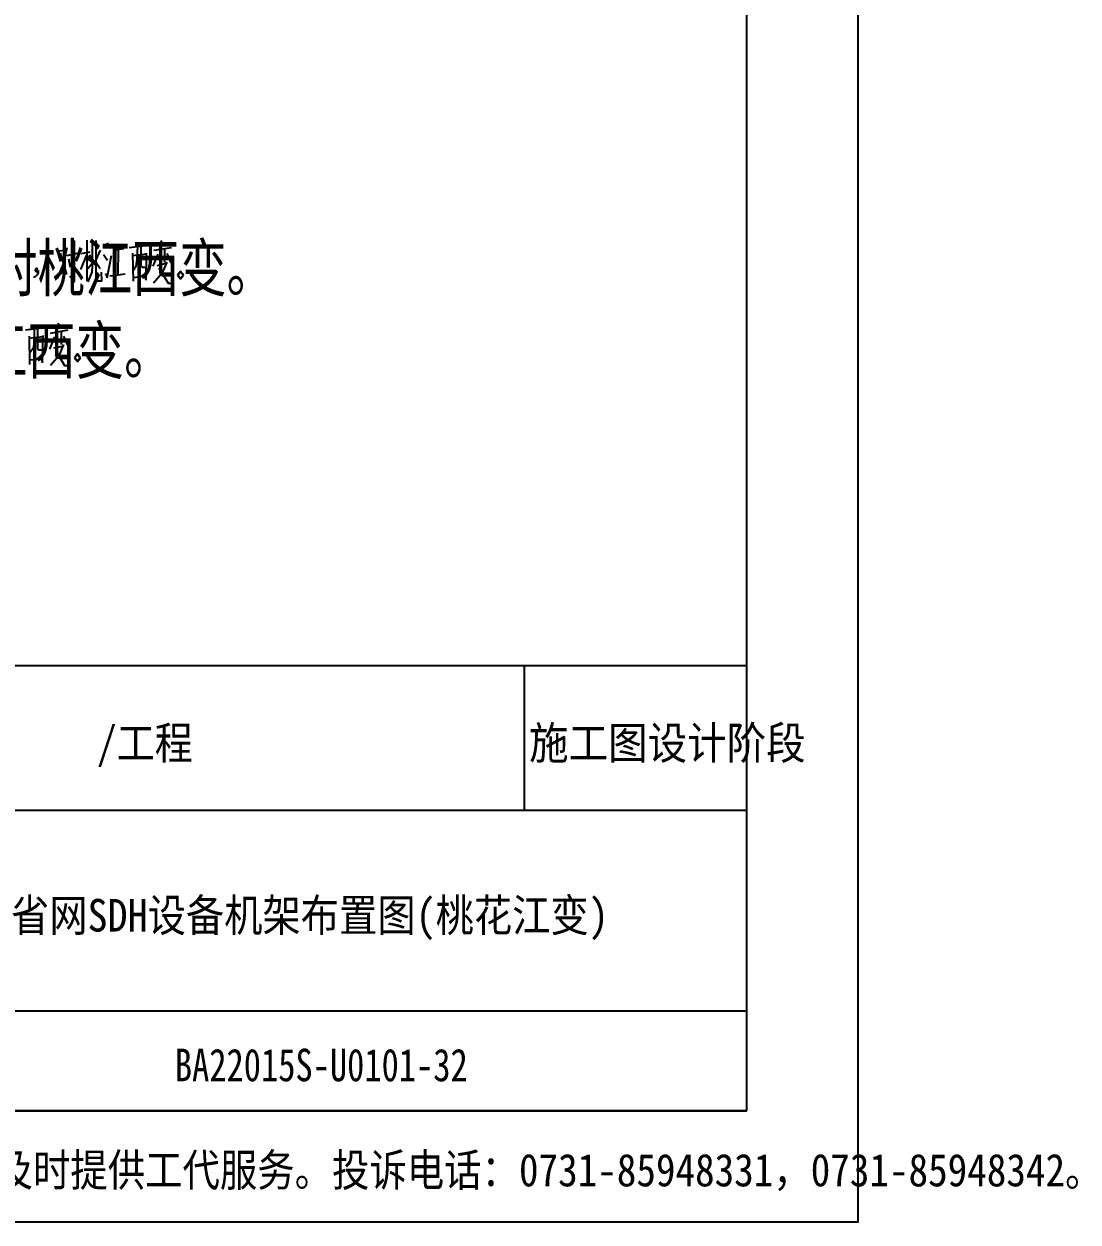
# Model space of a CAD drawing. Header units: metres. Extents: x 17 to 1264, y 17 to 859.
# Drawn here: x 994.9 to 1263.5, y 16.8 to 322.2 of the extents above; entities that cross this region are included whole.
import ezdxf

# ---------------------------------------------------------------- set-up
doc = ezdxf.new("R2010")
doc.units = ezdxf.units.M
for name, color, linetype in [('LINES', 7, 'Continuous'), ('POLYLINES', 4, 'Continuous'), ('RECTS', 7, 'Continuous'), ('TEXTS', 3, 'Continuous')]:
    doc.layers.add(name, color=color, linetype=linetype)

msp = doc.modelspace()

# ---------------------------------------------------------------- linework, layer by layer
at = {"layer": 'LINES'}
for p, q in [((1179.138, 45.216), (1179.138, 830.448)), ((1179.138, 45.216), (1179.138, 830.448)), ((1010.874, 267.12), (1010.874, 256.608)), ((1012.314, 266.688), (1012.314, 260.208)), ((1016.058, 266.4), (1016.778, 264.96)), ((1021.674, 265.248), (1026.57, 265.824)), ((1029.738, 266.976), (1030.314, 265.536)), ((1003.53, 264.384), (1005.546, 264.528)), ((1004.106, 263.808), (1005.69, 258.336)), ((1005.834, 263.232), (1008.57, 263.808)), ((1010.874, 263.52), (1009.29, 259.632)), ((1009.578, 263.664), (1011.738, 264.096)), ((1010.874, 263.088), (1011.594, 261.792)), ((1011.594, 263.376), (1012.17, 261.936)), ((1014.33, 264.528), (1013.178, 262.08)), ((1016.202, 261.936), (1015.194, 263.376)), ((1016.058, 257.472), (1017.21, 263.232)), ((1017.498, 264.528), (1020.378, 264.96)), ((1018.938, 264.672), (1018.794, 258.336)), ((1022.538, 263.808), (1022.682, 256.608)), ((1026.138, 263.52), (1022.538, 263.088)), ((1025.994, 256.896), (1026.138, 263.808)), ((1029.018, 263.52), (1027.722, 260.496)), ((1028.01, 264.528), (1032.474, 265.248)), ((1029.594, 264.672), (1029.594, 261.504)), ((1030.746, 264.96), (1030.746, 261.504)), ((1031.322, 263.664), (1032.33, 261.36)), ((1006.266, 262.368), (1006.698, 260.208)), ((1011.162, 259.92), (1012.314, 261.216)), ((1013.178, 261.504), (1014.33, 259.92)), ((1028.874, 260.64), (1031.034, 261.216)), ((998.202, 259.488), (997.914, 259.488)), ((997.914, 259.488), (998.202, 259.488)), ((1016.058, 257.76), (1015.77, 258.624)), ((1016.778, 258.048), (1020.666, 258.48)), ((995.322, 244.224), (1000.218, 244.8)), ((1003.53, 245.952), (1004.106, 244.512)), ((996.186, 242.64), (996.33, 235.44)), ((999.786, 242.496), (996.186, 242.064)), ((999.642, 235.872), (999.786, 242.784)), ((1002.666, 242.496), (1001.37, 239.328)), ((1001.658, 243.36), (1006.122, 244.224)), ((1003.242, 243.648), (1003.242, 240.48)), ((1004.394, 243.936), (1004.394, 240.48)), ((1004.97, 242.64), (1005.978, 240.336)), ((1002.522, 239.616), (1004.682, 240.048)), ((1122.474, 121.824), (1122.474, 158.832)), ((668.874, 158.688), (1179.066, 158.688)), ((668.874, 158.688), (1179.066, 158.688)), ((1179.066, 158.688), (1179.066, 45.216)), ((1179.066, 158.688), (1179.066, 45.216)), ((668.874, 121.824), (1179.066, 121.824)), ((935.13, 70.704), (1179.066, 70.704)), ((87.762, 45.216), (1179.138, 45.216)), ((87.762, 45.216), (1179.138, 45.216)), ((1179.066, 45.216), (668.874, 45.216)), ((1179.066, 45.216), (668.874, 45.216))]:
    msp.add_line(p, q, dxfattribs=at)
at = {"layer": 'POLYLINES'}
for points in [[(1007.706, 266.976), (1007.706, 256.464), (1006.554, 257.904)], [(1013.178, 266.976), (1013.178, 257.184), (1013.61, 256.752), (1014.762, 256.752), (1014.618, 258.912)], [(1024.698, 265.68), (1024.698, 260.496), (1024.986, 260.208), (1025.706, 260.208)], [(1005.834, 265.104), (1004.97, 261.36), (1003.386, 257.328)], [(1023.834, 265.536), (1023.69, 262.224), (1023.402, 260.496), (1022.682, 259.344)], [(998.433, 259.498), (998.055, 259.971), (997.677, 259.498)], [(998.339, 259.498), (998.055, 259.852), (997.772, 259.498)], [(998.244, 259.498), (998.055, 259.734), (997.866, 259.498)], [(1012.314, 260.352), (1012.17, 258.912), (1011.594, 257.472), (1011.162, 256.464)], [(1031.322, 261.504), (1030.026, 258.624), (1027.866, 256.176)], [(1029.306, 260.064), (1031.61, 256.176), (1032.618, 256.176)], [(998.49, 259.344), (998.49, 258.768), (998.202, 258.192), (997.77, 257.76), (997.338, 257.616)], [(997.677, 259.498), (998.055, 259.026), (998.433, 259.498)], [(997.772, 259.498), (998.055, 259.144), (998.339, 259.498)], [(997.866, 259.498), (998.055, 259.262), (998.244, 259.498)], [(1022.682, 257.616), (1025.418, 257.904), (1025.994, 257.184)], [(1035.567, 258.199), (1034.811, 259.144), (1034.055, 258.199)], [(1034.055, 258.199), (1034.811, 257.254), (1035.567, 258.199)], [(1035.473, 258.199), (1034.811, 259.026), (1034.15, 258.199)], [(1034.15, 258.199), (1034.811, 257.372), (1035.473, 258.199)], [(997.482, 244.512), (997.482, 241.2), (997.194, 239.472), (996.33, 238.32)], [(998.346, 244.512), (998.346, 239.472), (998.634, 239.184), (999.354, 239.184)], [(1004.97, 240.48), (1003.818, 237.6), (1001.658, 235.152)], [(1002.954, 239.04), (1005.258, 235.152), (1006.266, 235.152)], [(996.33, 236.592), (999.21, 236.88), (999.642, 236.016)], [(1009.258, 237.142), (1008.502, 238.087), (1007.746, 237.142)], [(1007.746, 237.142), (1008.502, 236.197), (1009.258, 237.142)], [(1009.164, 237.142), (1008.502, 237.969), (1007.841, 237.142)], [(1007.841, 237.142), (1008.502, 236.315), (1009.164, 237.142)]]:
    msp.add_lwpolyline(points, dxfattribs=at)
at = {"layer": 'RECTS'}
msp.add_lwpolyline([(16.842, 858.816), (1207.434, 858.816), (1207.434, 16.848), (16.842, 16.848)], dxfattribs=at)

# ---------------------------------------------------------------- texts
at = {"layer": 'TEXTS'}
for s, height, width, p in [('，对桃江西变。', 11.88, 0.779499, (974.298, 254.087)), ('，对桃江西变。', 11.88, 0.797439, (946.506, 233.063)), ('/工程', 8.2998, 0.897436, (1013.466, 134.808)), ('施工图设计阶段', 8.2998, 0.933333, (1123.626, 134.808)), ('省网SDH设备机架布置图(桃花江变)', 8.29999, 0.904167, (991.578, 90.888)), ('BA22015S-U0101-32', 8.29984, 0.777778, (1033.338, 52.728)), ('服务承诺：接到您通知1小时内予以答复并及时提供工代服务。投诉电话：0731-85948331，0731-85948342。', 8.29984, 0.883134, (811.146, 25.944))]:
    msp.add_text(s, height=height, dxfattribs=dict(at, width=width)).set_placement(p)

doc.saveas('drawing.dxf')
